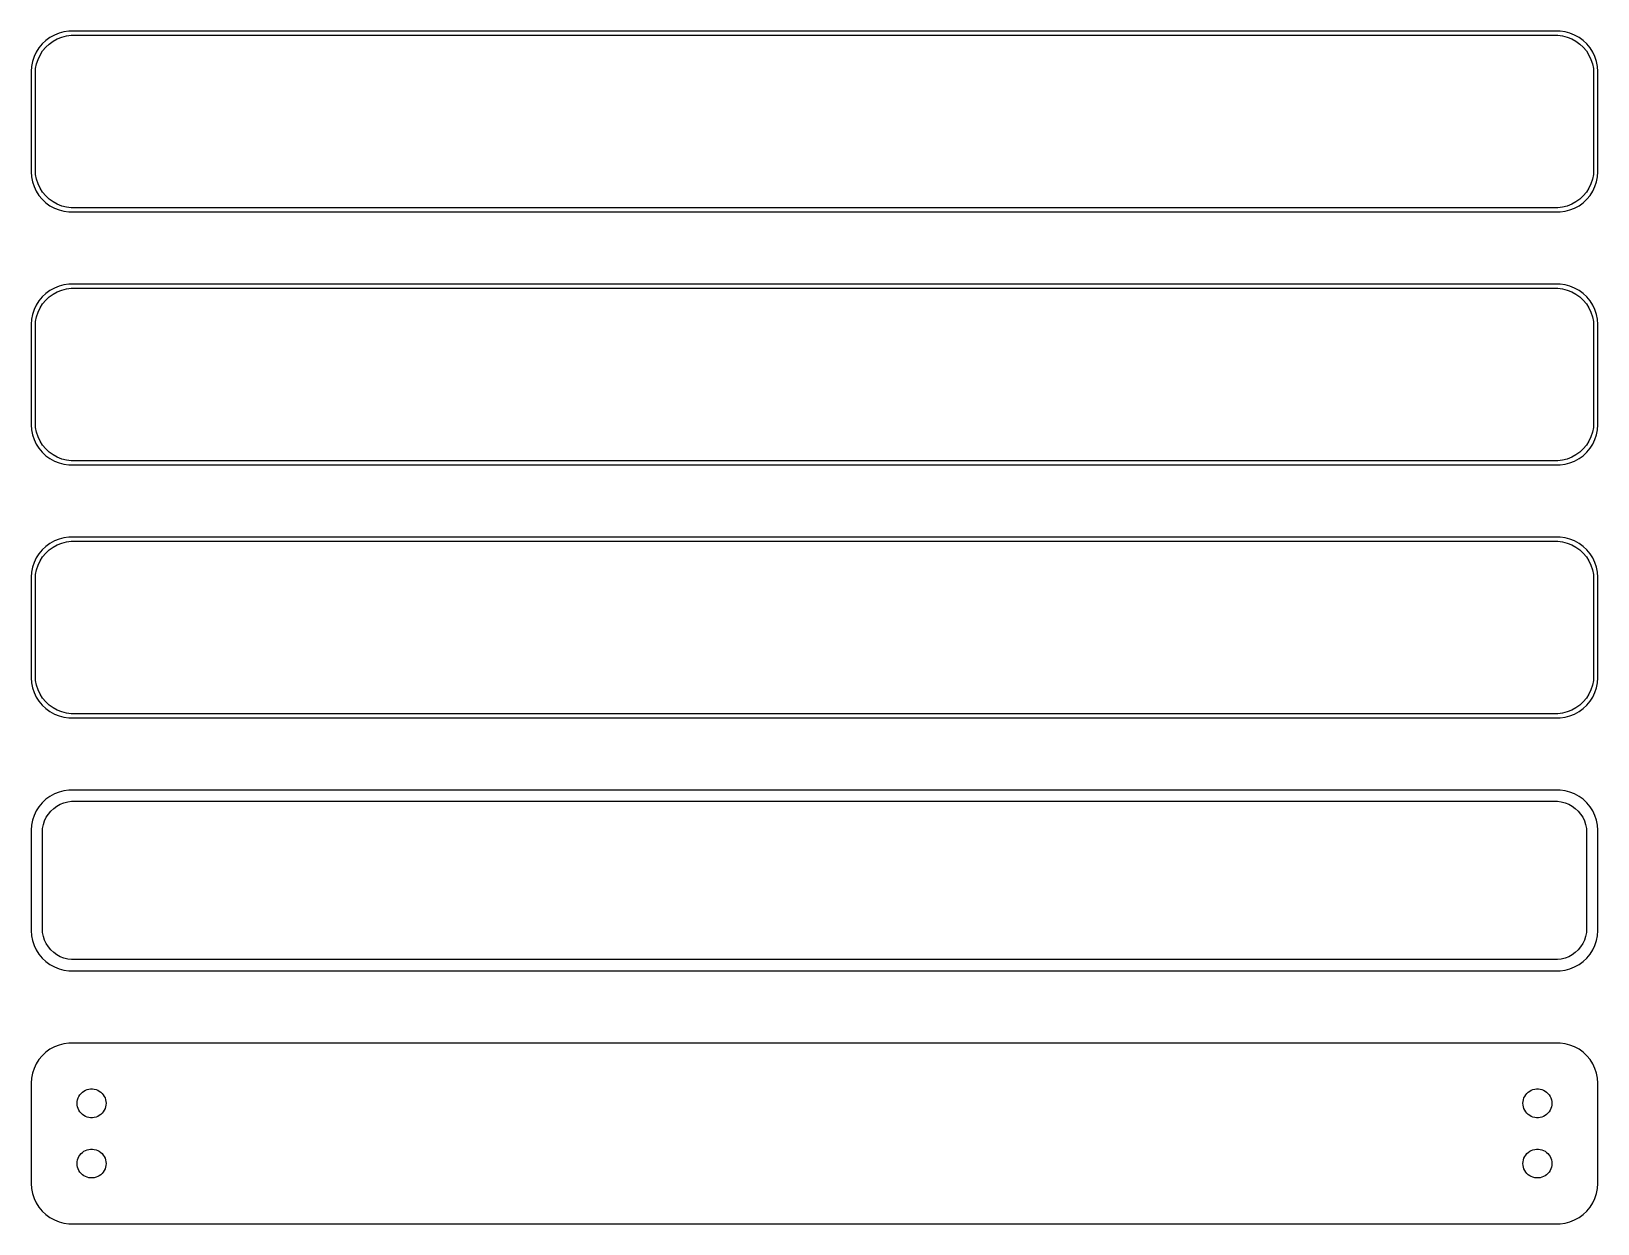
# Model space of a CAD drawing. Header units: metres. Extents: x -98 to 98, y 115 to 263.
import ezdxf

# ---------------------------------------------------------------- set-up
doc = ezdxf.new("R2010")
doc.units = ezdxf.units.M

msp = doc.modelspace()

# ---------------------------------------------------------------- linework, layer by layer
for p, q in [((-96.1448, 261.673), (-96.5451, 261.189)), ((-95.6871, 262.103), (-96.1448, 261.673)), ((-95.7126, 261.252), (-95.2778, 261.66)), ((-95.1791, 262.472), (-95.6871, 262.103)), ((-95.2778, 261.66), (-94.7952, 262.011)), ((-94.6289, 262.774), (-95.1791, 262.472)), ((-94.7952, 262.011), (-94.2724, 262.298)), ((-94.0451, 263.005), (-94.6289, 262.774)), ((-94.2724, 262.298), (-93.7178, 262.518)), ((-93.4369, 263.161), (-94.0451, 263.005)), ((-93.7178, 262.518), (-93.1401, 262.666)), ((-92.8139, 263.24), (-93.4369, 263.161)), ((-93.1401, 262.666), (-92.5482, 262.741)), ((92.8139, 263.24), (-92.8139, 263.24)), ((-92.5482, 262.741), (92.5482, 262.741)), ((92.5482, 262.741), (93.1401, 262.666)), ((93.4369, 263.161), (92.8139, 263.24)), ((93.1401, 262.666), (93.7178, 262.518)), ((94.0451, 263.005), (93.4369, 263.161)), ((93.7178, 262.518), (94.2724, 262.298)), ((94.6289, 262.774), (94.0451, 263.005)), ((94.2724, 262.298), (94.7952, 262.011)), ((95.1791, 262.472), (94.6289, 262.774)), ((94.7952, 262.011), (95.2778, 261.66)), ((95.6871, 262.103), (95.1791, 262.472)), ((95.2778, 261.66), (95.7126, 261.252)), ((96.1448, 261.673), (95.6871, 262.103)), ((96.5451, 261.189), (96.1448, 261.673)), ((-97.3429, 259.493), (-97.4606, 258.877)), ((-97.1489, 260.091), (-97.3429, 259.493)), ((-96.8815, 260.659), (-97.1489, 260.091)), ((-96.5451, 261.189), (-96.8815, 260.659)), ((-96.8508, 259.181), (-96.6664, 259.749)), ((-96.6664, 259.749), (-96.4125, 260.288)), ((-96.4125, 260.288), (-96.0928, 260.792)), ((-96.0928, 260.792), (-95.7126, 261.252)), ((95.7126, 261.252), (96.0928, 260.792)), ((96.0928, 260.792), (96.4125, 260.288)), ((96.4125, 260.288), (96.6664, 259.749)), ((96.8815, 260.659), (96.5451, 261.189)), ((96.6664, 259.749), (96.8508, 259.181)), ((97.1489, 260.091), (96.8815, 260.659)), ((97.3429, 259.493), (97.1489, 260.091)), ((97.4606, 258.877), (97.3429, 259.493)), ((-97.4606, 258.877), (-97.5, 258.25)), ((-97.5, 258.25), (-97.5, 245.75)), ((-97, 258), (-96.9625, 258.595)), ((-97, 246), (-97, 258)), ((-96.9625, 258.595), (-96.8508, 259.181)), ((96.8508, 259.181), (96.9625, 258.595)), ((96.9625, 258.595), (97, 258)), ((97, 258), (97, 246)), ((97.5, 258.25), (97.4606, 258.877)), ((97.5, 245.75), (97.5, 258.25)), ((-97.5, 245.75), (-97.4606, 245.123)), ((-96.9625, 245.405), (-97, 246)), ((97, 246), (96.9625, 245.405)), ((97.4606, 245.123), (97.5, 245.75)), ((-97.4606, 245.123), (-97.3429, 244.507)), ((-97.3429, 244.507), (-97.1489, 243.909)), ((-97.1489, 243.909), (-96.8815, 243.341)), ((-96.8508, 244.819), (-96.9625, 245.405)), ((-96.6664, 244.251), (-96.8508, 244.819)), ((-96.4125, 243.712), (-96.6664, 244.251)), ((96.6664, 244.251), (96.4125, 243.712)), ((96.8508, 244.819), (96.6664, 244.251)), ((96.9625, 245.405), (96.8508, 244.819)), ((96.8815, 243.341), (97.1489, 243.909)), ((97.1489, 243.909), (97.3429, 244.507)), ((97.3429, 244.507), (97.4606, 245.123)), ((-96.8815, 243.341), (-96.5451, 242.811)), ((-96.5451, 242.811), (-96.1448, 242.327)), ((-96.0928, 243.208), (-96.4125, 243.712)), ((-96.1448, 242.327), (-95.6871, 241.897)), ((-95.7126, 242.748), (-96.0928, 243.208)), ((-95.2778, 242.34), (-95.7126, 242.748)), ((-95.6871, 241.897), (-95.1791, 241.528)), ((-94.7952, 241.989), (-95.2778, 242.34)), ((-94.2724, 241.702), (-94.7952, 241.989)), ((94.7952, 241.989), (94.2724, 241.702)), ((95.2778, 242.34), (94.7952, 241.989)), ((95.1791, 241.528), (95.6871, 241.897)), ((95.7126, 242.748), (95.2778, 242.34)), ((95.6871, 241.897), (96.1448, 242.327)), ((96.0928, 243.208), (95.7126, 242.748)), ((96.4125, 243.712), (96.0928, 243.208)), ((96.1448, 242.327), (96.5451, 242.811)), ((96.5451, 242.811), (96.8815, 243.341)), ((-95.1791, 241.528), (-94.6289, 241.226)), ((-94.6289, 241.226), (-94.0451, 240.995)), ((-93.7178, 241.482), (-94.2724, 241.702)), ((-94.0451, 240.995), (-93.4369, 240.839)), ((-93.1401, 241.334), (-93.7178, 241.482)), ((-93.4369, 240.839), (-92.8139, 240.76)), ((-92.5482, 241.259), (-93.1401, 241.334)), ((-92.8139, 240.76), (92.8139, 240.76)), ((92.5482, 241.259), (-92.5482, 241.259)), ((93.1401, 241.334), (92.5482, 241.259)), ((92.8139, 240.76), (93.4369, 240.839)), ((93.7178, 241.482), (93.1401, 241.334)), ((93.4369, 240.839), (94.0451, 240.995)), ((94.2724, 241.702), (93.7178, 241.482)), ((94.0451, 240.995), (94.6289, 241.226)), ((94.6289, 241.226), (95.1791, 241.528)), ((-96.1448, 230.173), (-96.5451, 229.689)), ((-95.6871, 230.603), (-96.1448, 230.173)), ((-95.7126, 229.752), (-95.2778, 230.16)), ((-95.1791, 230.972), (-95.6871, 230.603)), ((-95.2778, 230.16), (-94.7952, 230.511)), ((-94.6289, 231.274), (-95.1791, 230.972)), ((-94.7952, 230.511), (-94.2724, 230.798)), ((-94.0451, 231.505), (-94.6289, 231.274)), ((-94.2724, 230.798), (-93.7178, 231.018)), ((-93.4369, 231.661), (-94.0451, 231.505)), ((-93.7178, 231.018), (-93.1401, 231.166)), ((-92.8139, 231.74), (-93.4369, 231.661)), ((-93.1401, 231.166), (-92.5482, 231.241)), ((92.8139, 231.74), (-92.8139, 231.74)), ((-92.5482, 231.241), (92.5482, 231.241)), ((92.5482, 231.241), (93.1401, 231.166)), ((93.4369, 231.661), (92.8139, 231.74)), ((93.1401, 231.166), (93.7178, 231.018)), ((94.0451, 231.505), (93.4369, 231.661)), ((93.7178, 231.018), (94.2724, 230.798)), ((94.6289, 231.274), (94.0451, 231.505)), ((94.2724, 230.798), (94.7952, 230.511)), ((95.1791, 230.972), (94.6289, 231.274)), ((94.7952, 230.511), (95.2778, 230.16)), ((95.6871, 230.603), (95.1791, 230.972)), ((95.2778, 230.16), (95.7126, 229.752)), ((96.1448, 230.173), (95.6871, 230.603)), ((96.5451, 229.689), (96.1448, 230.173)), ((-97.1489, 228.591), (-97.3429, 227.993)), ((-96.8815, 229.159), (-97.1489, 228.591)), ((-96.5451, 229.689), (-96.8815, 229.159)), ((-96.8508, 227.681), (-96.6664, 228.249)), ((-96.6664, 228.249), (-96.4125, 228.788)), ((-96.4125, 228.788), (-96.0928, 229.292)), ((-96.0928, 229.292), (-95.7126, 229.752)), ((95.7126, 229.752), (96.0928, 229.292)), ((96.0928, 229.292), (96.4125, 228.788)), ((96.4125, 228.788), (96.6664, 228.249)), ((96.8815, 229.159), (96.5451, 229.689)), ((96.6664, 228.249), (96.8508, 227.681)), ((97.1489, 228.591), (96.8815, 229.159)), ((97.3429, 227.993), (97.1489, 228.591)), ((-97.4606, 227.377), (-97.5, 226.75)), ((-97.5, 226.75), (-97.5, 214.25)), ((-97.3429, 227.993), (-97.4606, 227.377)), ((-97, 226.5), (-96.9625, 227.095)), ((-97, 214.5), (-97, 226.5)), ((-96.9625, 227.095), (-96.8508, 227.681)), ((96.8508, 227.681), (96.9625, 227.095)), ((96.9625, 227.095), (97, 226.5)), ((97, 226.5), (97, 214.5)), ((97.4606, 227.377), (97.3429, 227.993)), ((97.5, 226.75), (97.4606, 227.377)), ((97.5, 214.25), (97.5, 226.75)), ((-96.9625, 213.905), (-97, 214.5)), ((97, 214.5), (96.9625, 213.905)), ((-97.5, 214.25), (-97.4606, 213.623)), ((-97.4606, 213.623), (-97.3429, 213.007)), ((-97.3429, 213.007), (-97.1489, 212.409)), ((-96.8508, 213.319), (-96.9625, 213.905)), ((-96.6664, 212.751), (-96.8508, 213.319)), ((-96.4125, 212.212), (-96.6664, 212.751)), ((96.6664, 212.751), (96.4125, 212.212)), ((96.8508, 213.319), (96.6664, 212.751)), ((96.9625, 213.905), (96.8508, 213.319)), ((97.1489, 212.409), (97.3429, 213.007)), ((97.3429, 213.007), (97.4606, 213.623)), ((97.4606, 213.623), (97.5, 214.25)), ((-97.1489, 212.409), (-96.8815, 211.841)), ((-96.8815, 211.841), (-96.5451, 211.311)), ((-96.5451, 211.311), (-96.1448, 210.827)), ((-96.0928, 211.708), (-96.4125, 212.212)), ((-96.1448, 210.827), (-95.6871, 210.397)), ((-95.7126, 211.248), (-96.0928, 211.708)), ((-95.2778, 210.84), (-95.7126, 211.248)), ((-94.7952, 210.489), (-95.2778, 210.84)), ((95.2778, 210.84), (94.7952, 210.489)), ((95.7126, 211.248), (95.2778, 210.84)), ((95.6871, 210.397), (96.1448, 210.827)), ((96.0928, 211.708), (95.7126, 211.248)), ((96.4125, 212.212), (96.0928, 211.708)), ((96.1448, 210.827), (96.5451, 211.311)), ((96.5451, 211.311), (96.8815, 211.841)), ((96.8815, 211.841), (97.1489, 212.409)), ((-95.6871, 210.397), (-95.1791, 210.028)), ((-95.1791, 210.028), (-94.6289, 209.726)), ((-94.2724, 210.202), (-94.7952, 210.489)), ((-94.6289, 209.726), (-94.0451, 209.495)), ((-93.7178, 209.982), (-94.2724, 210.202)), ((-94.0451, 209.495), (-93.4369, 209.339)), ((-93.1401, 209.834), (-93.7178, 209.982)), ((-93.4369, 209.339), (-92.8139, 209.26)), ((-92.5482, 209.759), (-93.1401, 209.834)), ((-92.8139, 209.26), (92.8139, 209.26)), ((92.5482, 209.759), (-92.5482, 209.759)), ((93.1401, 209.834), (92.5482, 209.759)), ((92.8139, 209.26), (93.4369, 209.339)), ((93.7178, 209.982), (93.1401, 209.834)), ((93.4369, 209.339), (94.0451, 209.495)), ((94.2724, 210.202), (93.7178, 209.982)), ((94.0451, 209.495), (94.6289, 209.726)), ((94.7952, 210.489), (94.2724, 210.202)), ((94.6289, 209.726), (95.1791, 210.028)), ((95.1791, 210.028), (95.6871, 210.397)), ((-95.6871, 199.103), (-96.1448, 198.673)), ((-95.1791, 199.472), (-95.6871, 199.103)), ((-95.2778, 198.66), (-94.7952, 199.011)), ((-94.6289, 199.774), (-95.1791, 199.472)), ((-94.7952, 199.011), (-94.2724, 199.298)), ((-94.0451, 200.005), (-94.6289, 199.774)), ((-94.2724, 199.298), (-93.7178, 199.518)), ((-93.4369, 200.161), (-94.0451, 200.005)), ((-93.7178, 199.518), (-93.1401, 199.666)), ((-92.8139, 200.24), (-93.4369, 200.161)), ((-93.1401, 199.666), (-92.5482, 199.741)), ((92.8139, 200.24), (-92.8139, 200.24)), ((-92.5482, 199.741), (92.5482, 199.741)), ((92.5482, 199.741), (93.1401, 199.666)), ((93.4369, 200.161), (92.8139, 200.24)), ((93.1401, 199.666), (93.7178, 199.518)), ((94.0451, 200.005), (93.4369, 200.161)), ((93.7178, 199.518), (94.2724, 199.298)), ((94.6289, 199.774), (94.0451, 200.005)), ((94.2724, 199.298), (94.7952, 199.011)), ((95.1791, 199.472), (94.6289, 199.774)), ((94.7952, 199.011), (95.2778, 198.66)), ((95.6871, 199.103), (95.1791, 199.472)), ((96.1448, 198.673), (95.6871, 199.103)), ((-97.1489, 197.091), (-97.3429, 196.493)), ((-96.8815, 197.659), (-97.1489, 197.091)), ((-96.5451, 198.189), (-96.8815, 197.659)), ((-96.6664, 196.749), (-96.4125, 197.288)), ((-96.1448, 198.673), (-96.5451, 198.189)), ((-96.4125, 197.288), (-96.0928, 197.792)), ((-96.0928, 197.792), (-95.7126, 198.252)), ((-95.7126, 198.252), (-95.2778, 198.66)), ((95.2778, 198.66), (95.7126, 198.252)), ((95.7126, 198.252), (96.0928, 197.792)), ((96.0928, 197.792), (96.4125, 197.288)), ((96.5451, 198.189), (96.1448, 198.673)), ((96.4125, 197.288), (96.6664, 196.749)), ((96.8815, 197.659), (96.5451, 198.189)), ((97.1489, 197.091), (96.8815, 197.659)), ((97.3429, 196.493), (97.1489, 197.091)), ((-97.4606, 195.877), (-97.5, 195.25)), ((-97.5, 195.25), (-97.5, 182.75)), ((-97.3429, 196.493), (-97.4606, 195.877)), ((-97, 195), (-96.9625, 195.595)), ((-97, 183), (-97, 195)), ((-96.9625, 195.595), (-96.8508, 196.181)), ((-96.8508, 196.181), (-96.6664, 196.749)), ((96.6664, 196.749), (96.8508, 196.181)), ((96.8508, 196.181), (96.9625, 195.595)), ((96.9625, 195.595), (97, 195)), ((97, 195), (97, 183)), ((97.4606, 195.877), (97.3429, 196.493)), ((97.5, 195.25), (97.4606, 195.877)), ((97.5, 182.75), (97.5, 195.25)), ((-97.5, 182.75), (-97.4606, 182.123)), ((-97.4606, 182.123), (-97.3429, 181.507)), ((-97.3429, 181.507), (-97.1489, 180.909)), ((-96.9625, 182.405), (-97, 183)), ((-96.8508, 181.819), (-96.9625, 182.405)), ((-96.6664, 181.251), (-96.8508, 181.819)), ((96.8508, 181.819), (96.6664, 181.251)), ((96.9625, 182.405), (96.8508, 181.819)), ((97, 183), (96.9625, 182.405)), ((97.1489, 180.909), (97.3429, 181.507)), ((97.3429, 181.507), (97.4606, 182.123)), ((97.4606, 182.123), (97.5, 182.75)), ((-97.1489, 180.909), (-96.8815, 180.341)), ((-96.8815, 180.341), (-96.5451, 179.811)), ((-96.4125, 180.712), (-96.6664, 181.251)), ((-96.5451, 179.811), (-96.1448, 179.327)), ((-96.0928, 180.208), (-96.4125, 180.712)), ((-95.7126, 179.748), (-96.0928, 180.208)), ((-95.2778, 179.34), (-95.7126, 179.748)), ((95.7126, 179.748), (95.2778, 179.34)), ((96.0928, 180.208), (95.7126, 179.748)), ((96.4125, 180.712), (96.0928, 180.208)), ((96.1448, 179.327), (96.5451, 179.811)), ((96.6664, 181.251), (96.4125, 180.712)), ((96.5451, 179.811), (96.8815, 180.341)), ((96.8815, 180.341), (97.1489, 180.909)), ((-96.1448, 179.327), (-95.6871, 178.897)), ((-95.6871, 178.897), (-95.1791, 178.528)), ((-94.7952, 178.989), (-95.2778, 179.34)), ((-95.1791, 178.528), (-94.6289, 178.226)), ((-94.2724, 178.702), (-94.7952, 178.989)), ((-94.6289, 178.226), (-94.0451, 177.995)), ((-93.7178, 178.482), (-94.2724, 178.702)), ((-94.0451, 177.995), (-93.4369, 177.839)), ((-93.1401, 178.334), (-93.7178, 178.482)), ((-93.4369, 177.839), (-92.8139, 177.76)), ((-92.5482, 178.259), (-93.1401, 178.334)), ((-92.8139, 177.76), (92.8139, 177.76)), ((92.5482, 178.259), (-92.5482, 178.259)), ((93.1401, 178.334), (92.5482, 178.259)), ((92.8139, 177.76), (93.4369, 177.839)), ((93.7178, 178.482), (93.1401, 178.334)), ((93.4369, 177.839), (94.0451, 177.995)), ((94.2724, 178.702), (93.7178, 178.482)), ((94.0451, 177.995), (94.6289, 178.226)), ((94.7952, 178.989), (94.2724, 178.702)), ((94.6289, 178.226), (95.1791, 178.528)), ((95.2778, 179.34), (94.7952, 178.989)), ((95.1791, 178.528), (95.6871, 178.897)), ((95.6871, 178.897), (96.1448, 179.327)), ((-95.1791, 167.972), (-95.6871, 167.603)), ((-94.6289, 168.274), (-95.1791, 167.972)), ((-94.0451, 168.505), (-94.6289, 168.274)), ((-93.4369, 168.661), (-94.0451, 168.505)), ((-92.8139, 168.74), (-93.4369, 168.661)), ((92.8139, 168.74), (-92.8139, 168.74)), ((93.4369, 168.661), (92.8139, 168.74)), ((94.0451, 168.505), (93.4369, 168.661)), ((94.6289, 168.274), (94.0451, 168.505)), ((95.1791, 167.972), (94.6289, 168.274)), ((95.6871, 167.603), (95.1791, 167.972)), ((-96.8815, 166.159), (-97.1489, 165.591)), ((-96.5451, 166.689), (-96.8815, 166.159)), ((-96.1448, 167.173), (-96.5451, 166.689)), ((-95.6871, 167.603), (-96.1448, 167.173)), ((-95.6408, 165.364), (-95.3805, 165.774)), ((-95.3805, 165.774), (-95.0707, 166.149)), ((-95.0707, 166.149), (-94.7165, 166.481)), ((-94.7165, 166.481), (-94.3234, 166.767)), ((-94.3234, 166.767), (-93.8975, 167.001)), ((-93.8975, 167.001), (-93.4457, 167.18)), ((-93.4457, 167.18), (-92.9751, 167.301)), ((-92.9751, 167.301), (-92.493, 167.362)), ((-92.493, 167.362), (92.493, 167.362)), ((92.493, 167.362), (92.9751, 167.301)), ((92.9751, 167.301), (93.4457, 167.18)), ((93.4457, 167.18), (93.8975, 167.001)), ((93.8975, 167.001), (94.3234, 166.767)), ((94.3234, 166.767), (94.7165, 166.481)), ((94.7165, 166.481), (95.0707, 166.149)), ((95.0707, 166.149), (95.3805, 165.774)), ((95.3805, 165.774), (95.6408, 165.364)), ((96.1448, 167.173), (95.6871, 167.603)), ((96.5451, 166.689), (96.1448, 167.173)), ((96.8815, 166.159), (96.5451, 166.689)), ((97.1489, 165.591), (96.8815, 166.159)), ((-97.4606, 164.377), (-97.5, 163.75)), ((-97.3429, 164.993), (-97.4606, 164.377)), ((-97.1489, 165.591), (-97.3429, 164.993)), ((-96.1195, 163.5), (-96.089, 163.985)), ((-96.089, 163.985), (-95.9979, 164.462)), ((-95.9979, 164.462), (-95.8477, 164.924)), ((-95.8477, 164.924), (-95.6408, 165.364)), ((95.6408, 165.364), (95.8477, 164.924)), ((95.8477, 164.924), (95.9979, 164.462)), ((95.9979, 164.462), (96.089, 163.985)), ((96.089, 163.985), (96.1195, 163.5)), ((97.3429, 164.993), (97.1489, 165.591)), ((97.4606, 164.377), (97.3429, 164.993)), ((97.5, 163.75), (97.4606, 164.377)), ((-97.5, 163.75), (-97.5, 151.25)), ((-96.1195, 151.5), (-96.1195, 163.5)), ((96.1195, 163.5), (96.1195, 151.5)), ((97.5, 151.25), (97.5, 163.75)), ((-97.5, 151.25), (-97.4606, 150.623)), ((-97.4606, 150.623), (-97.3429, 150.007)), ((-96.089, 151.015), (-96.1195, 151.5)), ((-95.9979, 150.538), (-96.089, 151.015)), ((-95.8477, 150.076), (-95.9979, 150.538)), ((95.9979, 150.538), (95.8477, 150.076)), ((96.089, 151.015), (95.9979, 150.538)), ((96.1195, 151.5), (96.089, 151.015)), ((97.3429, 150.007), (97.4606, 150.623)), ((97.4606, 150.623), (97.5, 151.25)), ((-97.3429, 150.007), (-97.1489, 149.409)), ((-97.1489, 149.409), (-96.8815, 148.841)), ((-96.8815, 148.841), (-96.5451, 148.311)), ((-96.5451, 148.311), (-96.1448, 147.827)), ((-95.6408, 149.636), (-95.8477, 150.076)), ((-95.3805, 149.226), (-95.6408, 149.636)), ((-95.0707, 148.851), (-95.3805, 149.226)), ((-94.7165, 148.519), (-95.0707, 148.851)), ((-94.3234, 148.233), (-94.7165, 148.519)), ((-93.8975, 147.999), (-94.3234, 148.233)), ((94.3234, 148.233), (93.8975, 147.999)), ((94.7165, 148.519), (94.3234, 148.233)), ((95.0707, 148.851), (94.7165, 148.519)), ((95.3805, 149.226), (95.0707, 148.851)), ((95.6408, 149.636), (95.3805, 149.226)), ((95.8477, 150.076), (95.6408, 149.636)), ((96.1448, 147.827), (96.5451, 148.311)), ((96.5451, 148.311), (96.8815, 148.841)), ((96.8815, 148.841), (97.1489, 149.409)), ((97.1489, 149.409), (97.3429, 150.007)), ((-96.1448, 147.827), (-95.6871, 147.397)), ((-95.6871, 147.397), (-95.1791, 147.028)), ((-95.1791, 147.028), (-94.6289, 146.726)), ((-94.6289, 146.726), (-94.0451, 146.495)), ((-94.0451, 146.495), (-93.4369, 146.339)), ((-93.4457, 147.82), (-93.8975, 147.999)), ((-92.9751, 147.699), (-93.4457, 147.82)), ((-93.4369, 146.339), (-92.8139, 146.26)), ((-92.493, 147.638), (-92.9751, 147.699)), ((-92.8139, 146.26), (92.8139, 146.26)), ((92.493, 147.638), (-92.493, 147.638)), ((92.9751, 147.699), (92.493, 147.638)), ((92.8139, 146.26), (93.4369, 146.339)), ((93.4457, 147.82), (92.9751, 147.699)), ((93.4369, 146.339), (94.0451, 146.495)), ((93.8975, 147.999), (93.4457, 147.82)), ((94.0451, 146.495), (94.6289, 146.726)), ((94.6289, 146.726), (95.1791, 147.028)), ((95.1791, 147.028), (95.6871, 147.397)), ((95.6871, 147.397), (96.1448, 147.827)), ((-94.6289, 136.774), (-95.1791, 136.472)), ((-94.0451, 137.005), (-94.6289, 136.774)), ((-93.4369, 137.161), (-94.0451, 137.005)), ((-92.8139, 137.24), (-93.4369, 137.161)), ((92.8139, 137.24), (-92.8139, 137.24)), ((93.4369, 137.161), (92.8139, 137.24)), ((94.0451, 137.005), (93.4369, 137.161)), ((94.6289, 136.774), (94.0451, 137.005)), ((95.1791, 136.472), (94.6289, 136.774)), ((-96.8815, 134.659), (-97.1489, 134.091)), ((-96.5451, 135.189), (-96.8815, 134.659)), ((-96.1448, 135.673), (-96.5451, 135.189)), ((-95.6871, 136.103), (-96.1448, 135.673)), ((-95.1791, 136.472), (-95.6871, 136.103)), ((95.6871, 136.103), (95.1791, 136.472)), ((96.1448, 135.673), (95.6871, 136.103)), ((96.5451, 135.189), (96.1448, 135.673)), ((96.8815, 134.659), (96.5451, 135.189)), ((97.1489, 134.091), (96.8815, 134.659)), ((-97.4606, 132.877), (-97.5, 132.25)), ((-97.3429, 133.493), (-97.4606, 132.877)), ((-97.1489, 134.091), (-97.3429, 133.493)), ((97.3429, 133.493), (97.1489, 134.091)), ((97.4606, 132.877), (97.3429, 133.493)), ((97.5, 132.25), (97.4606, 132.877)), ((-97.5, 132.25), (-97.5, 119.75)), ((-91.5773, 130.617), (-91.4562, 130.808)), ((-91.4562, 130.808), (-91.3121, 130.982)), ((-91.3121, 130.982), (-91.1474, 131.137)), ((-91.1474, 131.137), (-90.9645, 131.27)), ((-90.9645, 131.27), (-90.7664, 131.379)), ((-90.7664, 131.379), (-90.5562, 131.462)), ((-90.5562, 131.462), (-90.3373, 131.518)), ((-90.3373, 131.518), (-90.113, 131.546)), ((-90.113, 131.546), (-89.887, 131.546)), ((-89.887, 131.546), (-89.6627, 131.518)), ((-89.6627, 131.518), (-89.4438, 131.462)), ((-89.4438, 131.462), (-89.2336, 131.379)), ((-89.2336, 131.379), (-89.0355, 131.27)), ((-89.0355, 131.27), (-88.8526, 131.137)), ((-88.8526, 131.137), (-88.6879, 130.982)), ((-88.6879, 130.982), (-88.5438, 130.808)), ((-88.5438, 130.808), (-88.4226, 130.617)), ((88.4226, 130.617), (88.5438, 130.808)), ((88.5438, 130.808), (88.6879, 130.982)), ((88.6879, 130.982), (88.8526, 131.137)), ((88.8526, 131.137), (89.0355, 131.27)), ((89.0355, 131.27), (89.2336, 131.379)), ((89.2336, 131.379), (89.4438, 131.462)), ((89.4438, 131.462), (89.6627, 131.518)), ((89.6627, 131.518), (89.887, 131.546)), ((89.887, 131.546), (90.113, 131.546)), ((90.113, 131.546), (90.3373, 131.518)), ((90.3373, 131.518), (90.5562, 131.462)), ((90.5562, 131.462), (90.7664, 131.379)), ((90.7664, 131.379), (90.9645, 131.27)), ((90.9645, 131.27), (91.1474, 131.137)), ((91.1474, 131.137), (91.3121, 130.982)), ((91.3121, 130.982), (91.4562, 130.808)), ((91.4562, 130.808), (91.5773, 130.617)), ((97.5, 119.75), (97.5, 132.25)), ((-91.8, 129.75), (-91.7858, 129.976)), ((-91.7858, 129.524), (-91.8, 129.75)), ((-91.7858, 129.976), (-91.7434, 130.198)), ((-91.7434, 129.302), (-91.7858, 129.524)), ((-91.7434, 130.198), (-91.6736, 130.413)), ((-91.6736, 129.087), (-91.7434, 129.302)), ((-91.6736, 130.413), (-91.5773, 130.617)), ((-91.5773, 128.883), (-91.6736, 129.087)), ((-91.4562, 128.692), (-91.5773, 128.883)), ((-88.4226, 128.883), (-88.5438, 128.692)), ((-88.4226, 130.617), (-88.3264, 130.413)), ((-88.3264, 129.087), (-88.4226, 128.883)), ((-88.3264, 130.413), (-88.2565, 130.198)), ((-88.2565, 129.302), (-88.3264, 129.087)), ((-88.2565, 130.198), (-88.2142, 129.976)), ((-88.2142, 129.524), (-88.2565, 129.302)), ((-88.2142, 129.976), (-88.2, 129.75)), ((-88.2, 129.75), (-88.2142, 129.524)), ((88.2, 129.75), (88.2142, 129.976)), ((88.2142, 129.524), (88.2, 129.75)), ((88.2142, 129.976), (88.2565, 130.198)), ((88.2565, 129.302), (88.2142, 129.524)), ((88.2565, 130.198), (88.3264, 130.413)), ((88.3264, 129.087), (88.2565, 129.302)), ((88.3264, 130.413), (88.4226, 130.617)), ((88.4226, 128.883), (88.3264, 129.087)), ((88.5438, 128.692), (88.4226, 128.883)), ((91.5773, 128.883), (91.4562, 128.692)), ((91.5773, 130.617), (91.6736, 130.413)), ((91.6736, 129.087), (91.5773, 128.883)), ((91.6736, 130.413), (91.7434, 130.198)), ((91.7434, 129.302), (91.6736, 129.087)), ((91.7434, 130.198), (91.7858, 129.976)), ((91.7858, 129.524), (91.7434, 129.302)), ((91.7858, 129.976), (91.8, 129.75)), ((91.8, 129.75), (91.7858, 129.524)), ((-91.3121, 128.518), (-91.4562, 128.692)), ((-91.1474, 128.363), (-91.3121, 128.518)), ((-90.9645, 128.23), (-91.1474, 128.363)), ((-90.7664, 128.121), (-90.9645, 128.23)), ((-90.5562, 128.038), (-90.7664, 128.121)), ((-90.3373, 127.982), (-90.5562, 128.038)), ((-90.113, 127.954), (-90.3373, 127.982)), ((-89.887, 127.954), (-90.113, 127.954)), ((-89.6627, 127.982), (-89.887, 127.954)), ((-89.4438, 128.038), (-89.6627, 127.982)), ((-89.2336, 128.121), (-89.4438, 128.038)), ((-89.0355, 128.23), (-89.2336, 128.121)), ((-88.8526, 128.363), (-89.0355, 128.23)), ((-88.6879, 128.518), (-88.8526, 128.363)), ((-88.5438, 128.692), (-88.6879, 128.518)), ((88.6879, 128.518), (88.5438, 128.692)), ((88.8526, 128.363), (88.6879, 128.518)), ((89.0355, 128.23), (88.8526, 128.363)), ((89.2336, 128.121), (89.0355, 128.23)), ((89.4438, 128.038), (89.2336, 128.121)), ((89.6627, 127.982), (89.4438, 128.038)), ((89.887, 127.954), (89.6627, 127.982)), ((90.113, 127.954), (89.887, 127.954)), ((90.3373, 127.982), (90.113, 127.954)), ((90.5562, 128.038), (90.3373, 127.982)), ((90.7664, 128.121), (90.5562, 128.038)), ((90.9645, 128.23), (90.7664, 128.121)), ((91.1474, 128.363), (90.9645, 128.23)), ((91.3121, 128.518), (91.1474, 128.363)), ((91.4562, 128.692), (91.3121, 128.518)), ((-91.7434, 122.698), (-91.6736, 122.913)), ((-91.6736, 122.913), (-91.5773, 123.117)), ((-91.5773, 123.117), (-91.4562, 123.308)), ((-91.4562, 123.308), (-91.3121, 123.482)), ((-91.3121, 123.482), (-91.1474, 123.637)), ((-91.1474, 123.637), (-90.9645, 123.77)), ((-90.9645, 123.77), (-90.7664, 123.879)), ((-90.7664, 123.879), (-90.5562, 123.962)), ((-90.5562, 123.962), (-90.3373, 124.018)), ((-90.3373, 124.018), (-90.113, 124.046)), ((-90.113, 124.046), (-89.887, 124.046)), ((-89.887, 124.046), (-89.6627, 124.018)), ((-89.6627, 124.018), (-89.4438, 123.962)), ((-89.4438, 123.962), (-89.2336, 123.879)), ((-89.2336, 123.879), (-89.0355, 123.77)), ((-89.0355, 123.77), (-88.8526, 123.637)), ((-88.8526, 123.637), (-88.6879, 123.482)), ((-88.6879, 123.482), (-88.5438, 123.308)), ((-88.5438, 123.308), (-88.4226, 123.117)), ((-88.4226, 123.117), (-88.3264, 122.913)), ((-88.3264, 122.913), (-88.2565, 122.698)), ((88.2565, 122.698), (88.3264, 122.913)), ((88.3264, 122.913), (88.4226, 123.117)), ((88.4226, 123.117), (88.5438, 123.308)), ((88.5438, 123.308), (88.6879, 123.482)), ((88.6879, 123.482), (88.8526, 123.637)), ((88.8526, 123.637), (89.0355, 123.77)), ((89.0355, 123.77), (89.2336, 123.879)), ((89.2336, 123.879), (89.4438, 123.962)), ((89.4438, 123.962), (89.6627, 124.018)), ((89.6627, 124.018), (89.887, 124.046)), ((89.887, 124.046), (90.113, 124.046)), ((90.113, 124.046), (90.3373, 124.018)), ((90.3373, 124.018), (90.5562, 123.962)), ((90.5562, 123.962), (90.7664, 123.879)), ((90.7664, 123.879), (90.9645, 123.77)), ((90.9645, 123.77), (91.1474, 123.637)), ((91.1474, 123.637), (91.3121, 123.482)), ((91.3121, 123.482), (91.4562, 123.308)), ((91.4562, 123.308), (91.5773, 123.117)), ((91.5773, 123.117), (91.6736, 122.913)), ((91.6736, 122.913), (91.7434, 122.698)), ((-91.8, 122.25), (-91.7858, 122.476)), ((-91.7858, 122.024), (-91.8, 122.25)), ((-91.7858, 122.476), (-91.7434, 122.698)), ((-91.7434, 121.802), (-91.7858, 122.024)), ((-91.6736, 121.587), (-91.7434, 121.802)), ((-91.5773, 121.383), (-91.6736, 121.587)), ((-91.4562, 121.192), (-91.5773, 121.383)), ((-91.3121, 121.018), (-91.4562, 121.192)), ((-91.1474, 120.863), (-91.3121, 121.018)), ((-88.6879, 121.018), (-88.8526, 120.863)), ((-88.5438, 121.192), (-88.6879, 121.018)), ((-88.4226, 121.383), (-88.5438, 121.192)), ((-88.3264, 121.587), (-88.4226, 121.383)), ((-88.2565, 121.802), (-88.3264, 121.587)), ((-88.2565, 122.698), (-88.2142, 122.476)), ((-88.2142, 122.024), (-88.2565, 121.802)), ((-88.2142, 122.476), (-88.2, 122.25)), ((-88.2, 122.25), (-88.2142, 122.024)), ((88.2, 122.25), (88.2142, 122.476)), ((88.2142, 122.024), (88.2, 122.25)), ((88.2142, 122.476), (88.2565, 122.698)), ((88.2565, 121.802), (88.2142, 122.024)), ((88.3264, 121.587), (88.2565, 121.802)), ((88.4226, 121.383), (88.3264, 121.587)), ((88.5438, 121.192), (88.4226, 121.383)), ((88.6879, 121.018), (88.5438, 121.192)), ((88.8526, 120.863), (88.6879, 121.018)), ((91.3121, 121.018), (91.1474, 120.863)), ((91.4562, 121.192), (91.3121, 121.018)), ((91.5773, 121.383), (91.4562, 121.192)), ((91.6736, 121.587), (91.5773, 121.383)), ((91.7434, 121.802), (91.6736, 121.587)), ((91.7434, 122.698), (91.7858, 122.476)), ((91.7858, 122.024), (91.7434, 121.802)), ((91.7858, 122.476), (91.8, 122.25)), ((91.8, 122.25), (91.7858, 122.024)), ((-97.5, 119.75), (-97.4606, 119.123)), ((-97.4606, 119.123), (-97.3429, 118.507)), ((-90.9645, 120.73), (-91.1474, 120.863)), ((-90.7664, 120.621), (-90.9645, 120.73)), ((-90.5562, 120.538), (-90.7664, 120.621)), ((-90.3373, 120.482), (-90.5562, 120.538)), ((-90.113, 120.454), (-90.3373, 120.482)), ((-89.887, 120.454), (-90.113, 120.454)), ((-89.6627, 120.482), (-89.887, 120.454)), ((-89.4438, 120.538), (-89.6627, 120.482)), ((-89.2336, 120.621), (-89.4438, 120.538)), ((-89.0355, 120.73), (-89.2336, 120.621)), ((-88.8526, 120.863), (-89.0355, 120.73)), ((89.0355, 120.73), (88.8526, 120.863)), ((89.2336, 120.621), (89.0355, 120.73)), ((89.4438, 120.538), (89.2336, 120.621)), ((89.6627, 120.482), (89.4438, 120.538)), ((89.887, 120.454), (89.6627, 120.482)), ((90.113, 120.454), (89.887, 120.454)), ((90.3373, 120.482), (90.113, 120.454)), ((90.5562, 120.538), (90.3373, 120.482)), ((90.7664, 120.621), (90.5562, 120.538)), ((90.9645, 120.73), (90.7664, 120.621)), ((91.1474, 120.863), (90.9645, 120.73)), ((97.3429, 118.507), (97.4606, 119.123)), ((97.4606, 119.123), (97.5, 119.75)), ((-97.3429, 118.507), (-97.1489, 117.909)), ((-97.1489, 117.909), (-96.8815, 117.341)), ((-96.8815, 117.341), (-96.5451, 116.811)), ((96.5451, 116.811), (96.8815, 117.341)), ((96.8815, 117.341), (97.1489, 117.909)), ((97.1489, 117.909), (97.3429, 118.507)), ((-96.5451, 116.811), (-96.1448, 116.327)), ((-96.1448, 116.327), (-95.6871, 115.897)), ((-95.6871, 115.897), (-95.1791, 115.528)), ((-95.1791, 115.528), (-94.6289, 115.226)), ((-94.6289, 115.226), (-94.0451, 114.995)), ((94.0451, 114.995), (94.6289, 115.226)), ((94.6289, 115.226), (95.1791, 115.528)), ((95.1791, 115.528), (95.6871, 115.897)), ((95.6871, 115.897), (96.1448, 116.327)), ((96.1448, 116.327), (96.5451, 116.811)), ((-94.0451, 114.995), (-93.4369, 114.839)), ((-93.4369, 114.839), (-92.8139, 114.76)), ((-92.8139, 114.76), (92.8139, 114.76)), ((92.8139, 114.76), (93.4369, 114.839)), ((93.4369, 114.839), (94.0451, 114.995))]:
    msp.add_line(p, q)

doc.saveas('drawing.dxf')
